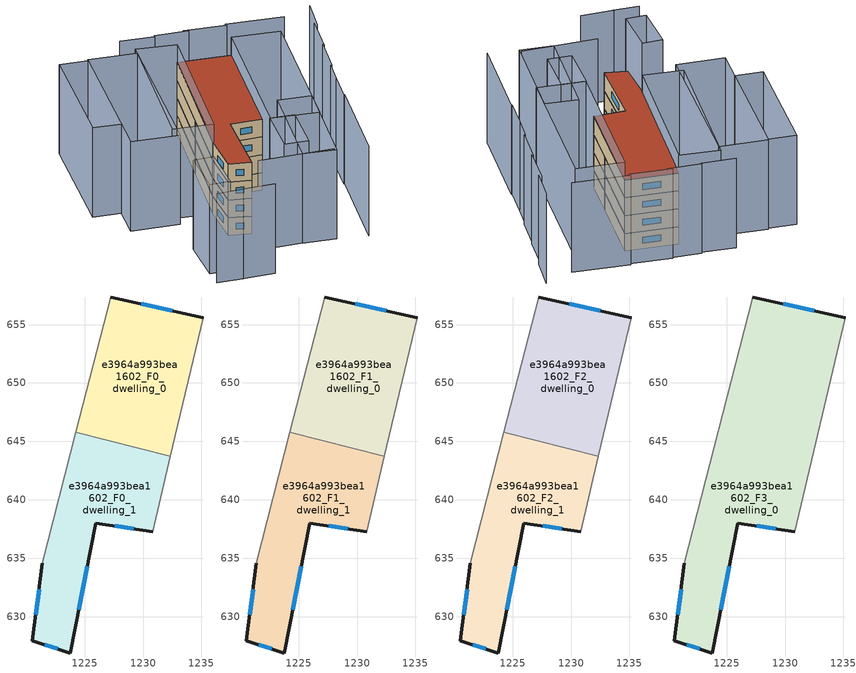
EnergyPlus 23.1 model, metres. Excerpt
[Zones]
e3964a993bea1602_F0_dwelling_0
 floor ground (EU_floor_Construction): 1235.14,655.58 1232.34,643.71 1224.26,645.78 1227.23,657.35 z0
 wall outside (EU_wall_Construction): 1235.14,655.58 1227.23,657.35 z0:3
 wall adiabatic (EU_wall_Construction): 1227.23,657.35 1224.26,645.78 / 1232.34,643.71 1235.14,655.58 z0:3
 wall to e3964a993bea1602_F0_dwelling_1 (EU_wall_Construction): 1224.26,645.78 1232.34,643.71 z0:3
 window (EU_Window_Construction): 1232.5,656.17 1229.86,656.76 z1:2
e3964a993bea1602_F0_dwelling_1
 floor ground (EU_floor_Construction): 1232.34,643.71 1230.83,637.27 1225.96,638.02 1223.77,626.9 1220.54,627.96 1221.39,634.57 1224.26,645.78 z0
 wall outside (EU_wall_Construction): 1221.39,634.57 1220.54,627.96 1223.77,626.9 1225.96,638.02 1230.83,637.27 z0:3
 wall adiabatic (EU_wall_Construction): 1230.83,637.27 1232.34,643.71 / 1224.26,645.78 1221.39,634.57 z0:3
 window (EU_Window_Construction): 1227.58,637.77 1229.2,637.52 / 1224.5,630.61 1225.23,634.32 / 1221.61,627.61 1222.69,627.26 / 1221.1,632.37 1220.82,630.17 z1:2
e3964a993bea1602_F1_dwelling_0
 floor to e3964a993bea1602_F0_dwelling_0 (EU_floor_Construction): 1235.14,655.58 1232.34,643.71 1224.26,645.78 1227.23,657.35 z3
 wall outside (EU_wall_Construction): 1235.14,655.58 1227.23,657.35 z3:6
 wall adiabatic (EU_wall_Construction): 1227.23,657.35 1224.26,645.78 / 1232.34,643.71 1235.14,655.58 z3:6
 wall to e3964a993bea1602_F1_dwelling_1 (EU_wall_Construction): 1224.26,645.78 1232.34,643.71 z3:6
 window (EU_Window_Construction): 1232.5,656.17 1229.86,656.76 z4:5
e3964a993bea1602_F1_dwelling_1
 floor to e3964a993bea1602_F0_dwelling_1 (EU_floor_Construction): 1232.34,643.71 1230.83,637.27 1225.96,638.02 1223.77,626.9 1220.54,627.96 1221.39,634.57 1224.26,645.78 z3
 wall outside (EU_wall_Construction): 1221.39,634.57 1220.54,627.96 1223.77,626.9 1225.96,638.02 1230.83,637.27 z3:6
 wall adiabatic (EU_wall_Construction): 1230.83,637.27 1232.34,643.71 / 1224.26,645.78 1221.39,634.57 z3:6
 window (EU_Window_Construction): 1227.58,637.77 1229.2,637.52 / 1224.5,630.61 1225.23,634.32 / 1221.61,627.61 1222.69,627.26 / 1221.1,632.37 1220.82,630.17 z4:5
e3964a993bea1602_F2_dwelling_0
 floor to e3964a993bea1602_F1_dwelling_0 (EU_floor_Construction): 1235.14,655.58 1232.34,643.71 1224.26,645.78 1227.23,657.35 z6
 wall outside (EU_wall_Construction): 1235.14,655.58 1227.23,657.35 z6:9
 wall adiabatic (EU_wall_Construction): 1227.23,657.35 1224.26,645.78 / 1232.34,643.71 1235.14,655.58 z6:9
 wall to e3964a993bea1602_F2_dwelling_1 (EU_wall_Construction): 1224.26,645.78 1232.34,643.71 z6:9
 window (EU_Window_Construction): 1232.5,656.17 1229.86,656.76 z7:8
e3964a993bea1602_F2_dwelling_1
 floor to e3964a993bea1602_F1_dwelling_1 (EU_floor_Construction): 1232.34,643.71 1230.83,637.27 1225.96,638.02 1223.77,626.9 1220.54,627.96 1221.39,634.57 1224.26,645.78 z6
 wall outside (EU_wall_Construction): 1221.39,634.57 1220.54,627.96 1223.77,626.9 1225.96,638.02 1230.83,637.27 z6:9
 wall adiabatic (EU_wall_Construction): 1230.83,637.27 1232.34,643.71 / 1224.26,645.78 1221.39,634.57 z6:9
 window (EU_Window_Construction): 1227.58,637.77 1229.2,637.52 / 1224.5,630.61 1225.23,634.32 / 1221.61,627.61 1222.69,627.26 / 1221.1,632.37 1220.82,630.17 z7:8
e3964a993bea1602_F3_dwelling_0
 floor to e3964a993bea1602_F2_dwelling_0 (EU_floor_Construction): 1235.14,655.58 1232.34,643.71 1224.26,645.78 1227.23,657.35 z9
 floor to e3964a993bea1602_F2_dwelling_1 (EU_floor_Construction): 1232.34,643.71 1230.83,637.27 1225.96,638.02 1223.77,626.9 1220.54,627.96 1221.39,634.57 1224.26,645.78 z9
 wall outside (EU_wall_Construction): 1221.39,634.57 1220.54,627.96 1223.77,626.9 1225.96,638.02 1230.83,637.27 / 1235.14,655.58 1227.23,657.35 z9:12
 wall adiabatic (EU_wall_Construction): 1230.83,637.27 1235.14,655.58 / 1227.23,657.35 1221.39,634.57 z9:12
 window (EU_Window_Construction): 1227.58,637.77 1229.2,637.52 / 1224.5,630.61 1225.23,634.32 / 1221.61,627.61 1222.69,627.26 / 1221.1,632.37 1220.82,630.17 / 1232.5,656.17 1229.86,656.76 z10:11
 roof outside (EU_roof_Construction): 1230.83,637.27 1235.14,655.58 1227.23,657.35 1221.39,634.57 1220.54,627.96 1223.77,626.9 1225.96,638.02 z12
shading: 1216.73,616.14 1221.7,615.34 / 1212.85,616.68 1216.83,616.02 / 1222.5,622.33 1233.95,620.43 / 1238.69,618.75 1242.35,633.53 / 1242.23,633.56 1243.39,638.24 / 1243.39,638.24 1244.37,641.98 / 1244.51,641.94 1246.07,647.81 / 1246.18,647.48 1247.72,653.68 / 1247.92,653.21 1249.37,658.45 / 1244.66,657.37 1236.12,659.33 / 1230.49,660.06 1225.45,661.09 / 1236.12,658.97 1229.79,660.42 / 1225.4,660.88 1220.25,661.95 / 1217.32,626.32 1216.25,619 / 1216.25,619 1213.15,619.46 / 1213.15,619.46 1214.22,626.78 / 1214.22,626.78 1217.32,626.32 / 1237.89,635.36 1234.15,620 / 1234.15,620 1229.14,621.22 / 1229.14,621.22 1232.88,636.58 / 1232.88,636.58 1237.89,635.36 / 1228.02,624.87 1229.59,632.43 / 1229.59,632.43 1233.27,631.66 / 1233.27,631.66 1231.7,624.11 / 1231.7,624.11 1228.02,624.87 / 1221.53,634.54 1215.52,636.04 / 1215.52,636.04 1221.22,658.85 / 1221.22,658.85 1227.23,657.35 / 1227.23,657.35 1221.53,634.54 / 1208.54,635.63 1213.68,659.39 / 1213.68,659.39 1220.96,657.81 / 1220.96,657.81 1215.81,634.05 / 1215.81,634.05 1208.54,635.63 / 1229.64,632.4 1235.15,655.63 / 1235.15,655.63 1242.36,653.92 / 1242.36,653.92 1236.85,630.69 / 1236.85,630.69 1229.64,632.4 / 1213.63,659.13 1209.65,640.74 / 1209.65,640.74 1205.43,641.65 / 1205.43,641.65 1209.41,660.05 / 1209.41,660.05 1213.63,659.13 z0:15
[Building]
EU S2 Campaign: North Axis=0; Terrain=City; Solar Distribution=FullExterior
[Site:Location]
Bologna: Latitude=44.5; Longitude=11.25; Time Zone=1; Elevation=37
[SizingPeriod:WeatherFileDays]
AnnualSizingPeriod: Begin Month=1; Begin Day of Month=1; End Month=12; End Day of Month=31; Day of Week for Start Day=Monday; Use Weather File Daylight Saving Period=No; Use Weather File Rain and Snow Indicators=No
[MATERIAL]
EU_InternalMass_Material: Roughness=MediumRough; Thickness=0.1; Conductivity=1; Density=1800; Specific Heat=900; Thermal Absorptance=0.9; Solar Absorptance=0.7; Visible Absorptance=0.7
[MATERIAL:NOMASS] Roughness=MediumRough; Thermal Absorptance=0.9; Solar Absorptance=0.7; Visible Absorptance=0.7
Name | Thermal Resistance
EU_wall_NoMass | 0.937881
EU_roof_NoMass | 0.548572
EU_floor_NoMass | 0.71348
[WINDOWMATERIAL:SIMPLEGLAZINGSYSTEM]
EU_Window_SimpleGlazing: UFactor=4.25633; Solar Heat Gain Coefficient=0.85; Visible Transmittance=0.85
[CONSTRUCTION]
EU_wall_Construction: EU_wall_NoMass
EU_roof_Construction: EU_roof_NoMass
EU_floor_Construction: EU_floor_NoMass
EU_Window_Construction: EU_Window_SimpleGlazing
EU_InternalMass_Construction: EU_InternalMass_Material
[ZONE] Type=1; Multiplier=1; Ceiling Height=autocalculate; Floor Area=autocalculate; Part of Total Floor Area=Yes
Name | Volume
e3964a993bea1602_F0_dwelling_0 | 297.747
e3964a993bea1602_F1_dwelling_0; e3964a993bea1602_F2_dwelling_0 | 297.746
e3964a993bea1602_F3_dwelling_0 | 595.504
e3964a993bea1602_F0_dwelling_1 | 297.756
e3964a993bea1602_F1_dwelling_1; e3964a993bea1602_F2_dwelling_1 | 297.757
[INTERNALMASS] Construction=EU_InternalMass_Construction
Name | Zone or ZoneList | Surface Area
e3964a993bea1602_F0_dwelling_0_EU_InternalMass | e3964a993bea1602_F0_dwelling_0 | 99.2487
e3964a993bea1602_F0_dwelling_1_EU_InternalMass | e3964a993bea1602_F0_dwelling_1 | 99.2523
e3964a993bea1602_F1_dwelling_0_EU_InternalMass | e3964a993bea1602_F1_dwelling_0 | 99.2487
e3964a993bea1602_F1_dwelling_1_EU_InternalMass | e3964a993bea1602_F1_dwelling_1 | 99.2523
e3964a993bea1602_F2_dwelling_0_EU_InternalMass | e3964a993bea1602_F2_dwelling_0 | 99.2487
e3964a993bea1602_F2_dwelling_1_EU_InternalMass | e3964a993bea1602_F2_dwelling_1 | 99.2523
e3964a993bea1602_F3_dwelling_0_EU_InternalMass | e3964a993bea1602_F3_dwelling_0 | 198.507
[OTHEREQUIPMENT] Fuel Type=Electricity; Design Level Calculation Method=Watts/Area; Power per Zone Floor Area=1; Fraction Latent=0; Fraction Radiant=0; Fraction Lost=0; Carbon Dioxide Generation Rate=0; EndUse Subcategory=EU_Step8_InternalGains
Name | Zone or ZoneList or Space or SpaceList | Schedule
EU_Step8_InternalGain_e3964a993bea1602_F0_dwelling_0_f000 | e3964a993bea1602_F0_dwelling_0 | EU_Step8_GainSchedule_e3964a993bea1602_F0_dwelling_0_f000
EU_Step8_InternalGain_e3964a993bea1602_F0_dwelling_1_f000 | e3964a993bea1602_F0_dwelling_1 | EU_Step8_GainSchedule_e3964a993bea1602_F0_dwelling_1_f000
EU_Step8_InternalGain_e3964a993bea1602_F1_dwelling_0_f000 | e3964a993bea1602_F1_dwelling_0 | EU_Step8_GainSchedule_e3964a993bea1602_F1_dwelling_0_f000
EU_Step8_InternalGain_e3964a993bea1602_F1_dwelling_1_f000 | e3964a993bea1602_F1_dwelling_1 | EU_Step8_GainSchedule_e3964a993bea1602_F1_dwelling_1_f000
EU_Step8_InternalGain_e3964a993bea1602_F2_dwelling_0_f000 | e3964a993bea1602_F2_dwelling_0 | EU_Step8_GainSchedule_e3964a993bea1602_F2_dwelling_0_f000
EU_Step8_InternalGain_e3964a993bea1602_F2_dwelling_1_f000 | e3964a993bea1602_F2_dwelling_1 | EU_Step8_GainSchedule_e3964a993bea1602_F2_dwelling_1_f000
EU_Step8_InternalGain_e3964a993bea1602_F3_dwelling_0_f000 | e3964a993bea1602_F3_dwelling_0 | EU_Step8_GainSchedule_e3964a993bea1602_F3_dwelling_0_f000
[ZONEVENTILATION:DESIGNFLOWRATE] Schedule=EU_AlwaysOn; Design Flow Rate Calculation Method=AirChanges/Hour; Air Changes per Hour=0.687892; Ventilation Type=Natural; Fan Pressure Rise=0; Fan Total Efficiency=1; Constant Term Coefficient=1; Temperature Term Coefficient=0; Velocity Term Coefficient=0; Velocity Squared Term Coefficient=0; Minimum Indoor Temperature=-100; Maximum Indoor Temperature=100; Delta Temperature=-100; Minimum Outdoor Temperature=-100; Maximum Outdoor Temperature=100; Maximum Wind Speed=40
Name | Zone or ZoneList or Space or SpaceList
EU_ConstantAir_e3964a993bea1602_F0_dwelling_0 | e3964a993bea1602_F0_dwelling_0
EU_ConstantAir_e3964a993bea1602_F0_dwelling_1 | e3964a993bea1602_F0_dwelling_1
EU_ConstantAir_e3964a993bea1602_F1_dwelling_0 | e3964a993bea1602_F1_dwelling_0
EU_ConstantAir_e3964a993bea1602_F1_dwelling_1 | e3964a993bea1602_F1_dwelling_1
EU_ConstantAir_e3964a993bea1602_F2_dwelling_0 | e3964a993bea1602_F2_dwelling_0
EU_ConstantAir_e3964a993bea1602_F2_dwelling_1 | e3964a993bea1602_F2_dwelling_1
EU_ConstantAir_e3964a993bea1602_F3_dwelling_0 | e3964a993bea1602_F3_dwelling_0
[HVACTEMPLATE:THERMOSTAT] Constant Heating Setpoint=20; Constant Cooling Setpoint=50
EU_HeatOnly_e3964a993bea1602_F0_dwelling_0; EU_HeatOnly_e3964a993bea1602_F0_dwelling_1; EU_HeatOnly_e3964a993bea1602_F1_dwelling_0; EU_HeatOnly_e3964a993bea1602_F1_dwelling_1; EU_HeatOnly_e3964a993bea1602_F2_dwelling_0; EU_HeatOnly_e3964a993bea1602_F2_dwelling_1; EU_HeatOnly_e3964a993bea1602_F3_dwelling_0
[HVACTEMPLATE:ZONE:IDEALLOADSAIRSYSTEM] System Availability Schedule=EU_AlwaysOn; Maximum Heating Supply Air Temperature=50; Minimum Cooling Supply Air Temperature=13; Maximum Heating Supply Air Humidity Ratio=0.0156; Minimum Cooling Supply Air Humidity Ratio=0.0077; Heating Limit=NoLimit; Cooling Limit=NoLimit; Heating Availability Schedule=EU_AlwaysOn; Cooling Availability Schedule=EU_CoolingOff; Dehumidification Control Type=ConstantSensibleHeatRatio; Cooling Sensible Heat Ratio=0.7; Dehumidification Setpoint=60; Humidification Control Type=None; Humidification Setpoint=30; Outdoor Air Method=None; Outdoor Air Flow Rate per Person=0.00944; Outdoor Air Flow Rate per Zone Floor Area=0; Outdoor Air Flow Rate per Zone=0; Demand Controlled Ventilation Type=None; Outdoor Air Economizer Type=NoEconomizer; Heat Recovery Type=None; Sensible Heat Recovery Effectiveness=0.7; Latent Heat Recovery Effectiveness=0.65
Name | Template Thermostat
e3964a993bea1602_F0_dwelling_0 | EU_HeatOnly_e3964a993bea1602_F0_dwelling_0
e3964a993bea1602_F0_dwelling_1 | EU_HeatOnly_e3964a993bea1602_F0_dwelling_1
e3964a993bea1602_F1_dwelling_0 | EU_HeatOnly_e3964a993bea1602_F1_dwelling_0
e3964a993bea1602_F1_dwelling_1 | EU_HeatOnly_e3964a993bea1602_F1_dwelling_1
e3964a993bea1602_F2_dwelling_0 | EU_HeatOnly_e3964a993bea1602_F2_dwelling_0
e3964a993bea1602_F2_dwelling_1 | EU_HeatOnly_e3964a993bea1602_F2_dwelling_1
e3964a993bea1602_F3_dwelling_0 | EU_HeatOnly_e3964a993bea1602_F3_dwelling_0
[SIZING:ZONE] Zone Cooling Design Supply Air Temperature Input Method=SupplyAirTemperature; Zone Cooling Design Supply Air Temperature=13; Zone Heating Design Supply Air Temperature Input Method=SupplyAirTemperature; Zone Heating Design Supply Air Temperature=50; Zone Cooling Design Supply Air Humidity Ratio=0.008; Zone Heating Design Supply Air Humidity Ratio=0.008; Cooling Design Air Flow Method=DesignDay; Cooling Design Air Flow Rate=0; Cooling Minimum Air Flow per Zone Floor Area=0.000762; Cooling Minimum Air Flow=0; Cooling Minimum Air Flow Fraction=0.2; Heating Design Air Flow Method=DesignDay; Heating Design Air Flow Rate=0; Heating Maximum Air Flow per Zone Floor Area=0.002032; Heating Maximum Air Flow=0.141576; Heating Maximum Air Flow Fraction=0.3; Account for Dedicated Outdoor Air System=No; Dedicated Outdoor Air System Control Strategy=NeutralSupplyAir; Dedicated Outdoor Air Low Setpoint Temperature for Design=autosize; Dedicated Outdoor Air High Setpoint Temperature for Design=autosize; Zone Load Sizing Method=Sensible Load Only No Latent Load; Zone Latent Cooling Design Supply Air Humidity Ratio Input Method=HumidityRatioDifference; Zone Cooling Design Supply Air Humidity Ratio Difference=0.005; Zone Latent Heating Design Supply Air Humidity Ratio Input Method=HumidityRatioDifference; Zone Humidification Design Supply Air Humidity Ratio Difference=0.005
e3964a993bea1602_F0_dwelling_0; e3964a993bea1602_F0_dwelling_1; e3964a993bea1602_F1_dwelling_0; e3964a993bea1602_F1_dwelling_1; e3964a993bea1602_F2_dwelling_0; e3964a993bea1602_F2_dwelling_1; e3964a993bea1602_F3_dwelling_0
[SCHEDULE:CONSTANT]
Name | Hourly Value
EU_AlwaysOn | 1
EU_CoolingOff | 0
[SCHEDULE:FILE] Column Number=1; Rows to Skip at Top=0; Number of Hours of Data=8760; Column Separator=Comma; Interpolate to Timestep=No; Minutes per Item=60; Adjust Schedule for Daylight Savings=Yes
Name | File
EU_Step8_GainSchedule_e3964a993bea1602_F0_dwelling_0_f000 | ../../schedules/e3964a993bea1602/e3964a993bea1602_F0_dwelling_0_f000_gain.csv
EU_Step8_GainSchedule_e3964a993bea1602_F0_dwelling_1_f000 | ../../schedules/e3964a993bea1602/e3964a993bea1602_F0_dwelling_1_f000_gain.csv
EU_Step8_GainSchedule_e3964a993bea1602_F1_dwelling_0_f000 | ../../schedules/e3964a993bea1602/e3964a993bea1602_F1_dwelling_0_f000_gain.csv
EU_Step8_GainSchedule_e3964a993bea1602_F1_dwelling_1_f000 | ../../schedules/e3964a993bea1602/e3964a993bea1602_F1_dwelling_1_f000_gain.csv
EU_Step8_GainSchedule_e3964a993bea1602_F2_dwelling_0_f000 | ../../schedules/e3964a993bea1602/e3964a993bea1602_F2_dwelling_0_f000_gain.csv
EU_Step8_GainSchedule_e3964a993bea1602_F2_dwelling_1_f000 | ../../schedules/e3964a993bea1602/e3964a993bea1602_F2_dwelling_1_f000_gain.csv
EU_Step8_GainSchedule_e3964a993bea1602_F3_dwelling_0_f000 | ../../schedules/e3964a993bea1602/e3964a993bea1602_F3_dwelling_0_f000_gain.csv
